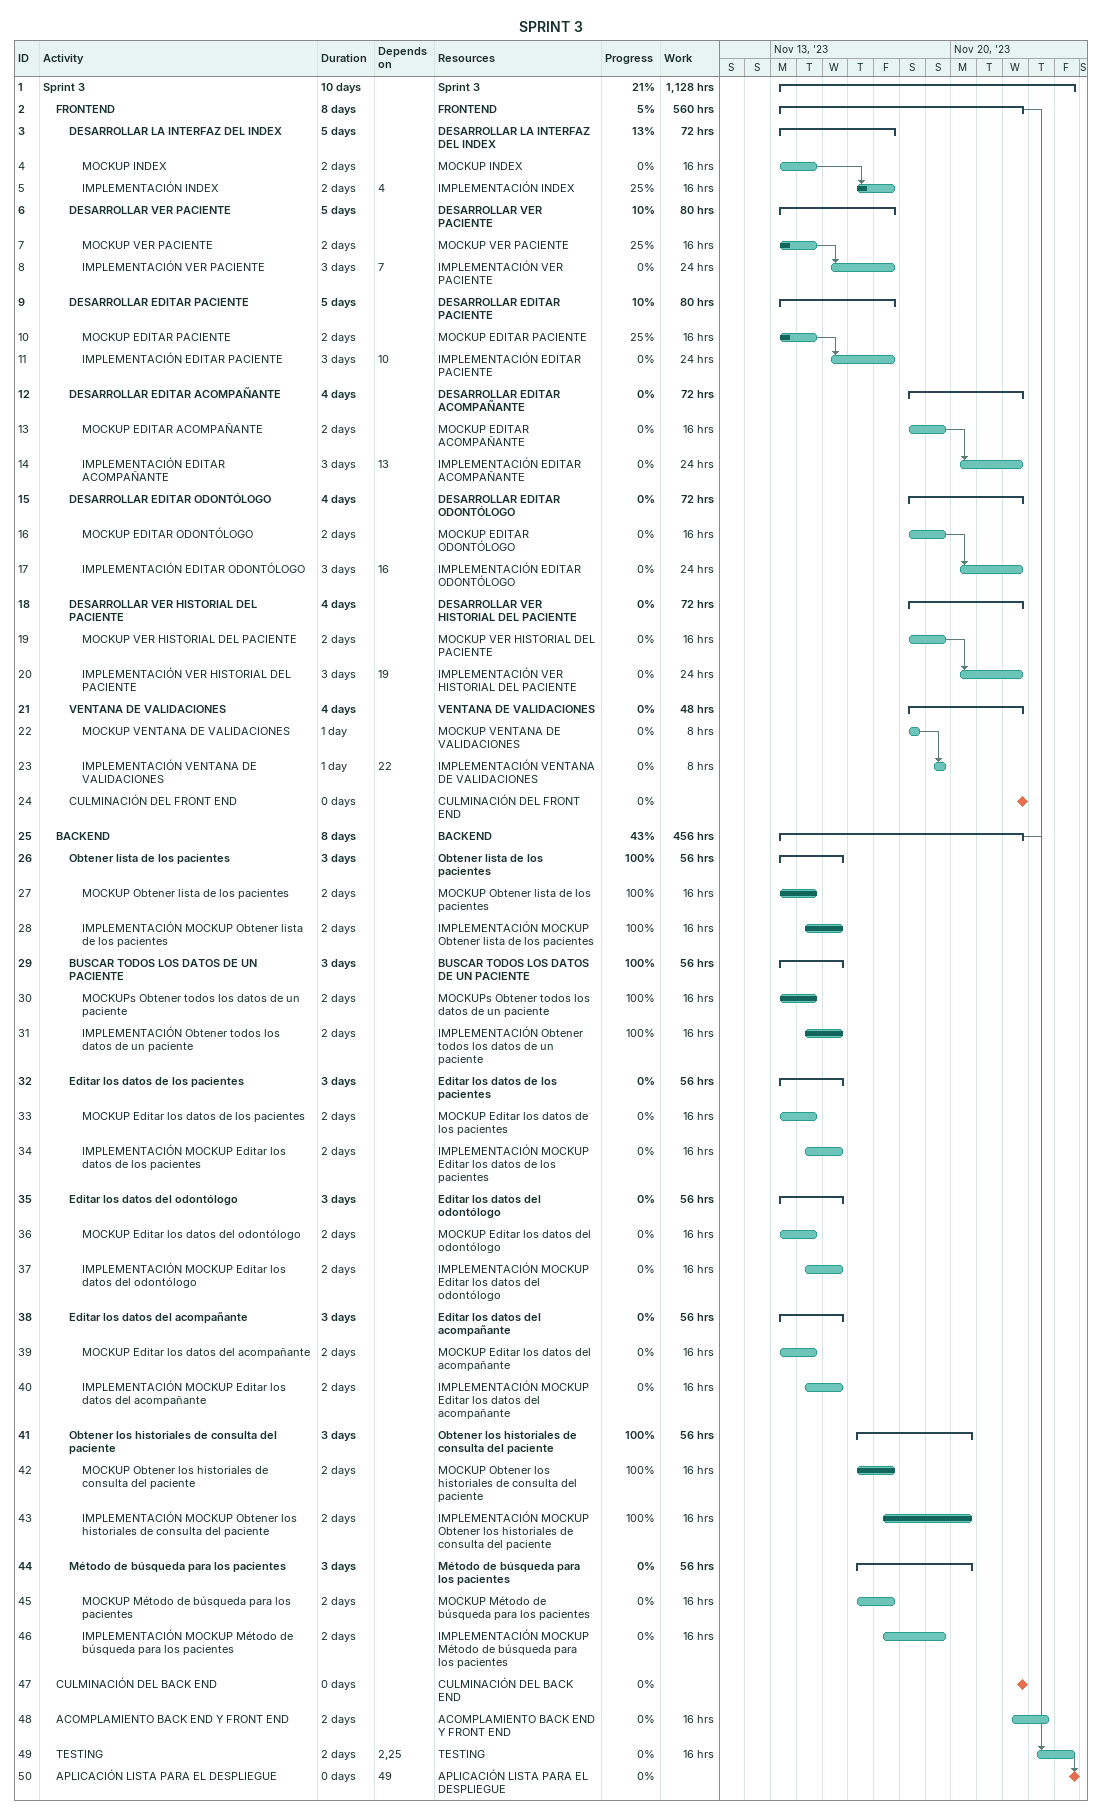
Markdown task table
SPRINT 3

| ID | Level | Task | Duration | Start | Finish | Predecessors | Resources | % complete | Work (h) |
|---|---|---|---|---|---|---|---|---|---|
| 1 | 1 | **Sprint 3** | 10d | 2023-11-13 | 2023-11-24 |  | Sprint 3 | 21 | 1128 |
| 2 | 2 | **FRONTEND** | 8d | 2023-11-13 | 2023-11-22 |  | FRONTEND | 5 | 560 |
| 3 | 3 | **DESARROLLAR LA INTERFAZ DEL INDEX** | 5d | 2023-11-13 | 2023-11-17 |  | DESARROLLAR LA INTERFAZ DEL INDEX | 13 | 72 |
| 4 | 4 | MOCKUP INDEX | 2d | 2023-11-13 | 2023-11-14 |  | MOCKUP INDEX | 0 | 16 |
| 5 | 4 | IMPLEMENTACIÓN INDEX | 2d | 2023-11-16 | 2023-11-17 | 4 | IMPLEMENTACIÓN INDEX | 25 | 16 |
| 6 | 3 | **DESARROLLAR VER PACIENTE** | 5d | 2023-11-13 | 2023-11-17 |  | DESARROLLAR VER PACIENTE | 10 | 80 |
| 7 | 4 | MOCKUP VER PACIENTE | 2d | 2023-11-13 | 2023-11-14 |  | MOCKUP VER PACIENTE | 25 | 16 |
| 8 | 4 | IMPLEMENTACIÓN VER PACIENTE | 3d | 2023-11-15 | 2023-11-17 | 7 | IMPLEMENTACIÓN VER PACIENTE | 0 | 24 |
| 9 | 3 | **DESARROLLAR EDITAR PACIENTE** | 5d | 2023-11-13 | 2023-11-17 |  | DESARROLLAR EDITAR PACIENTE | 10 | 80 |
| 10 | 4 | MOCKUP EDITAR PACIENTE | 2d | 2023-11-13 | 2023-11-14 |  | MOCKUP EDITAR PACIENTE | 25 | 16 |
| 11 | 4 | IMPLEMENTACIÓN EDITAR PACIENTE | 3d | 2023-11-15 | 2023-11-17 | 10 | IMPLEMENTACIÓN EDITAR PACIENTE | 0 | 24 |
| 12 | 3 | **DESARROLLAR EDITAR ACOMPAÑANTE** | 4d | 2023-11-18 | 2023-11-22 |  | DESARROLLAR EDITAR ACOMPAÑANTE | 0 | 72 |
| 13 | 4 | MOCKUP EDITAR ACOMPAÑANTE | 2d | 2023-11-18 | 2023-11-19 |  | MOCKUP EDITAR ACOMPAÑANTE | 0 | 16 |
| 14 | 4 | IMPLEMENTACIÓN EDITAR ACOMPAÑANTE | 3d | 2023-11-20 | 2023-11-22 | 13 | IMPLEMENTACIÓN EDITAR ACOMPAÑANTE | 0 | 24 |
| 15 | 3 | **DESARROLLAR EDITAR ODONTÓLOGO** | 4d | 2023-11-18 | 2023-11-22 |  | DESARROLLAR EDITAR ODONTÓLOGO | 0 | 72 |
| 16 | 4 | MOCKUP EDITAR ODONTÓLOGO | 2d | 2023-11-18 | 2023-11-19 |  | MOCKUP EDITAR ODONTÓLOGO | 0 | 16 |
| 17 | 4 | IMPLEMENTACIÓN EDITAR ODONTÓLOGO | 3d | 2023-11-20 | 2023-11-22 | 16 | IMPLEMENTACIÓN EDITAR ODONTÓLOGO | 0 | 24 |
| 18 | 3 | **DESARROLLAR VER HISTORIAL DEL PACIENTE** | 4d | 2023-11-18 | 2023-11-22 |  | DESARROLLAR VER HISTORIAL DEL PACIENTE | 0 | 72 |
| 19 | 4 | MOCKUP VER HISTORIAL DEL PACIENTE | 2d | 2023-11-18 | 2023-11-19 |  | MOCKUP VER HISTORIAL DEL PACIENTE | 0 | 16 |
| 20 | 4 | IMPLEMENTACIÓN VER HISTORIAL DEL PACIENTE | 3d | 2023-11-20 | 2023-11-22 | 19 | IMPLEMENTACIÓN VER HISTORIAL DEL PACIENTE | 0 | 24 |
| 21 | 3 | **VENTANA DE VALIDACIONES** | 4d | 2023-11-18 | 2023-11-22 |  | VENTANA DE VALIDACIONES | 0 | 48 |
| 22 | 4 | MOCKUP VENTANA DE VALIDACIONES | 1d | 2023-11-18 | 2023-11-18 |  | MOCKUP VENTANA DE VALIDACIONES | 0 | 8 |
| 23 | 4 | IMPLEMENTACIÓN VENTANA DE VALIDACIONES | 1d | 2023-11-19 | 2023-11-19 | 22 | IMPLEMENTACIÓN VENTANA DE VALIDACIONES | 0 | 8 |
| 24 | 3 | CULMINACIÓN DEL FRONT END | 0d | 2023-11-22 | 2023-11-22 |  | CULMINACIÓN DEL FRONT END | 0 |  |
| 25 | 2 | **BACKEND** | 8d | 2023-11-13 | 2023-11-22 |  | BACKEND | 43 | 456 |
| 26 | 3 | **Obtener lista de los pacientes** | 3d | 2023-11-13 | 2023-11-15 |  | Obtener lista de los pacientes | 100 | 56 |
| 27 | 4 | MOCKUP Obtener lista de los pacientes | 2d | 2023-11-13 | 2023-11-14 |  | MOCKUP Obtener lista de los pacientes | 100 | 16 |
| 28 | 4 | IMPLEMENTACIÓN MOCKUP Obtener lista de los pacientes | 2d | 2023-11-14 | 2023-11-15 |  | IMPLEMENTACIÓN MOCKUP Obtener lista de los pacientes | 100 | 16 |
| 29 | 3 | **BUSCAR TODOS LOS DATOS DE UN PACIENTE** | 3d | 2023-11-13 | 2023-11-15 |  | BUSCAR TODOS LOS DATOS DE UN PACIENTE | 100 | 56 |
| 30 | 4 | MOCKUPs Obtener todos los datos de un paciente | 2d | 2023-11-13 | 2023-11-14 |  | MOCKUPs Obtener todos los datos de un paciente | 100 | 16 |
| 31 | 4 | IMPLEMENTACIÓN Obtener todos los datos de un paciente | 2d | 2023-11-14 | 2023-11-15 |  | IMPLEMENTACIÓN Obtener todos los datos de un paciente | 100 | 16 |
| 32 | 3 | **Editar los datos de los pacientes** | 3d | 2023-11-13 | 2023-11-15 |  | Editar los datos de los pacientes | 0 | 56 |
| 33 | 4 | MOCKUP Editar los datos de los pacientes | 2d | 2023-11-13 | 2023-11-14 |  | MOCKUP Editar los datos de los pacientes | 0 | 16 |
| 34 | 4 | IMPLEMENTACIÓN MOCKUP Editar los datos de los pacientes | 2d | 2023-11-14 | 2023-11-15 |  | IMPLEMENTACIÓN MOCKUP Editar los datos de los pacientes | 0 | 16 |
| 35 | 3 | **Editar los datos del odontólogo** | 3d | 2023-11-13 | 2023-11-15 |  | Editar los datos del odontólogo | 0 | 56 |
| 36 | 4 | MOCKUP Editar los datos del odontólogo | 2d | 2023-11-13 | 2023-11-14 |  | MOCKUP Editar los datos del odontólogo | 0 | 16 |
| 37 | 4 | IMPLEMENTACIÓN MOCKUP Editar los datos del odontólogo | 2d | 2023-11-14 | 2023-11-15 |  | IMPLEMENTACIÓN MOCKUP Editar los datos del odontólogo | 0 | 16 |
| 38 | 3 | **Editar los datos del acompañante** | 3d | 2023-11-13 | 2023-11-15 |  | Editar los datos del acompañante | 0 | 56 |
| 39 | 4 | MOCKUP Editar los datos del acompañante | 2d | 2023-11-13 | 2023-11-14 |  | MOCKUP Editar los datos del acompañante | 0 | 16 |
| 40 | 4 | IMPLEMENTACIÓN MOCKUP Editar los datos del acompañante | 2d | 2023-11-14 | 2023-11-15 |  | IMPLEMENTACIÓN MOCKUP Editar los datos del acompañante | 0 | 16 |
| 41 | 3 | **Obtener los historiales de consulta del paciente** | 3d | 2023-11-16 | 2023-11-20 |  | Obtener los historiales de consulta del paciente | 100 | 56 |
| 42 | 4 | MOCKUP Obtener los historiales de consulta del paciente | 2d | 2023-11-16 | 2023-11-17 |  | MOCKUP Obtener los historiales de consulta del paciente | 100 | 16 |
| 43 | 4 | IMPLEMENTACIÓN MOCKUP Obtener los historiales de consulta del paciente | 2d | 2023-11-17 | 2023-11-20 |  | IMPLEMENTACIÓN MOCKUP Obtener los historiales de consulta del paciente | 100 | 16 |
| 44 | 3 | **Método de búsqueda para los pacientes** | 3d | 2023-11-16 | 2023-11-20 |  | Método de búsqueda para los pacientes | 0 | 56 |
| 45 | 4 | MOCKUP Método de búsqueda para los pacientes | 2d | 2023-11-16 | 2023-11-17 |  | MOCKUP Método de búsqueda para los pacientes | 0 | 16 |
| 46 | 4 | IMPLEMENTACIÓN MOCKUP Método de búsqueda para los pacientes | 2d | 2023-11-17 | 2023-11-19 |  | IMPLEMENTACIÓN MOCKUP Método de búsqueda para los pacientes | 0 | 16 |
| 47 | 2 | CULMINACIÓN DEL BACK END | 0d | 2023-11-22 | 2023-11-22 |  | CULMINACIÓN DEL BACK END | 0 |  |
| 48 | 2 | ACOMPLAMIENTO BACK END Y FRONT END | 2d | 2023-11-22 | 2023-11-23 |  | ACOMPLAMIENTO BACK END Y FRONT END | 0 | 16 |
| 49 | 2 | TESTING | 2d | 2023-11-23 | 2023-11-24 | 2, 25 | TESTING | 0 | 16 |
| 50 | 2 | APLICACIÓN LISTA PARA EL DESPLIEGUE | 0d | 2023-11-24 | 2023-11-24 | 49 | APLICACIÓN LISTA PARA EL DESPLIEGUE | 0 |  |
